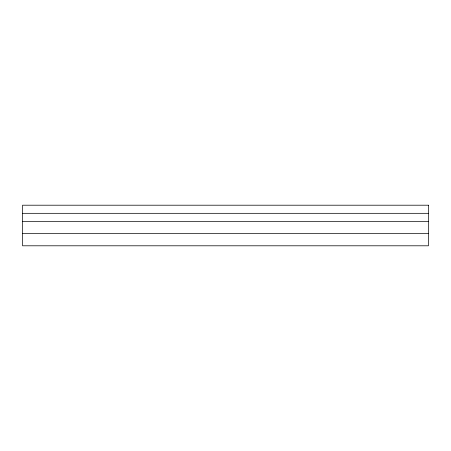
<?xml version="1.0" encoding="UTF-8"?>
<svg xmlns="http://www.w3.org/2000/svg" width="451" height="451" viewBox="0 0 451 451"><rect width="100%" height="100%" fill="white"/><g stroke="black" fill="none" stroke-linecap="round" stroke-linejoin="round"><path stroke-width="0.68" d="M22.55 213.323L428.45 213.323M22.55 221.441L428.45 221.441M22.55 233.618L428.45 233.618M428.45 205.205L22.55 205.205L22.55 245.795L428.45 245.795L428.45 205.205"/></g></svg>
